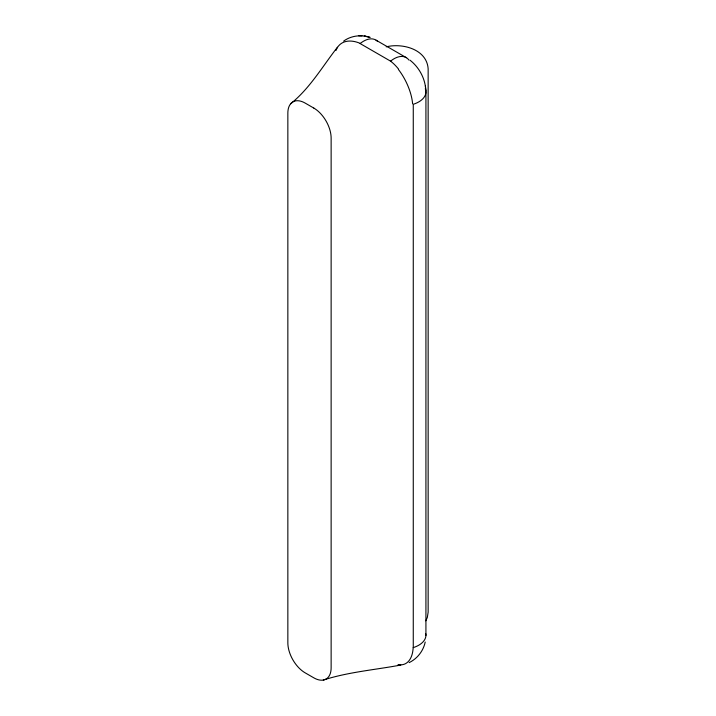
<?xml version="1.0" encoding="UTF-8"?>
<svg xmlns="http://www.w3.org/2000/svg" width="716" height="716" viewBox="0 0 716 716"><rect width="100%" height="100%" fill="white"/><g stroke="black" fill="none" stroke-linecap="round" stroke-linejoin="round"><path stroke-width="1.07" d="M425.215 642.064C423.326 650.925 417.347 658.675 409.149 662.604M425.787 620.826L427.318 617.505L428.15 612.144L428.15 68.826C426.834 49.216 402.499 42.835 386.219 46.835M337.442 47.229C322.433 66.525 309.965 88.238 290.669 103.775M343.662 41.089C351.216 35.576 361.347 34.422 370.127 37.42L364.211 36.015L366.395 36.534M323.292 680.048C348.45 671.966 374.951 669.881 400.808 665.039M397.774 665.012L400.316 664.913M361.983 35.854L358.743 35.8M406.446 57.727L375.99 40.141M398.508 69.022A34.35 16.387 62.9 0 0 390.578 61.155L360.121 43.56A24.487 14.132 -60 0 1 377.314 41.161M409.964 60.162C419.191 67.34 425.313 78.679 425.778 90.404M425.411 85.947L425.922 92.149L425.922 635.468M390.578 61.146A24.487 14.132 -60 0 1 408.881 60.028M398.373 69.398A35.165 15.994 63.4 0 1 412.613 103.82M425.277 88.712A24.487 14.132 0 0 1 413.266 104.303L413.266 647.613A24.487 14.132 0 0 0 425.778 633.723M336.01 50.442A34.914 21.283 51.6 0 1 360.103 43.336M413.177 647.55A34.905 18.723 68 0 1 398.955 664.734M313.823 108.08L305.159 103.086A24.487 14.132 60 0 0 287.85 113.083L287.85 642.852A24.487 14.132 60 0 0 305.159 672.843L313.823 677.837A24.487 14.132 60 0 0 331.132 667.849L331.132 138.072A24.487 14.132 60 0 0 313.823 108.08"/></g></svg>
